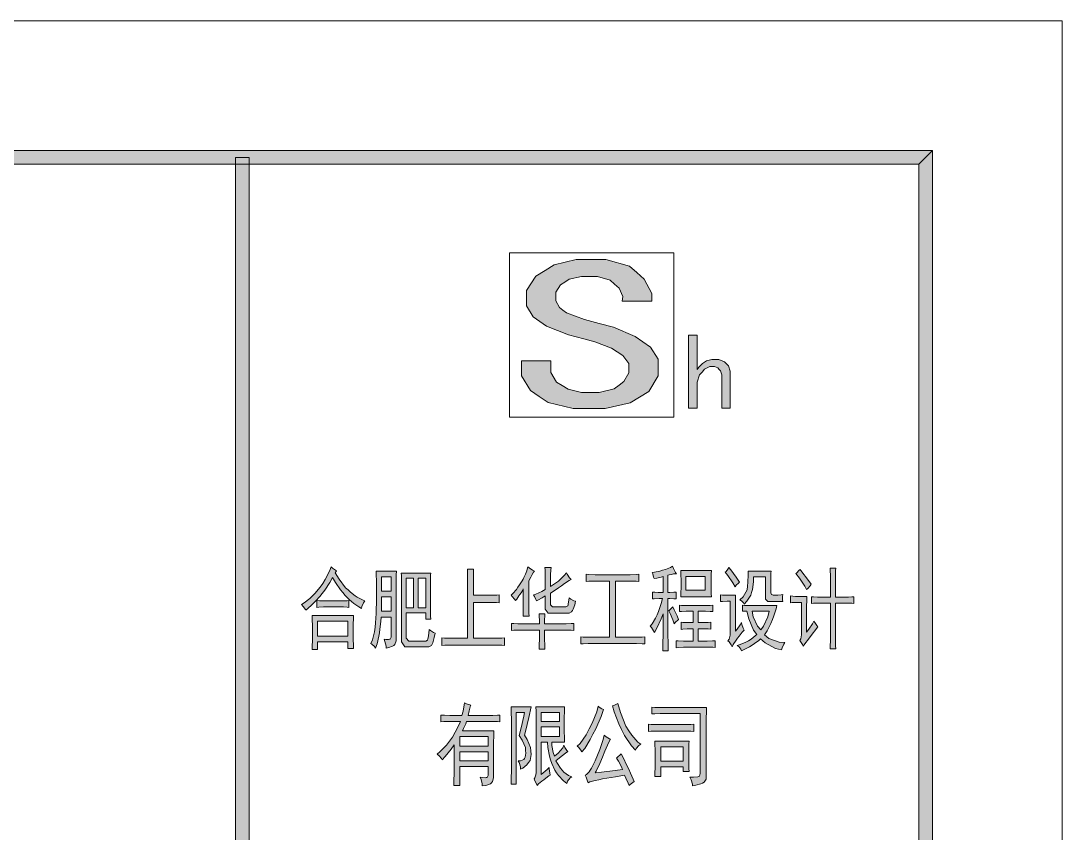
# Model space of a CAD drawing. Header units: millimetres. Extents: x 0 to 829, y 0 to 586.
# Drawn here: x 754 to 829.2, y 527 to 585.6 of the extents above; entities that cross this region are included whole.
import ezdxf

# ---------------------------------------------------------------- set-up
doc = ezdxf.new("R2010")
doc.units = ezdxf.units.MM

msp = doc.modelspace()

# ---------------------------------------------------------------- hatches: boundary and pattern name
h = msp.add_hatch(color=0)
h.dxf.hatch_style = 2
h.paths.add_polyline_path([(819.788528, 576.266028), (818.80075, 575.281778), (25.142472, 575.281778), (24.154694, 576.266028)])
h = msp.add_hatch(color=0)
h.dxf.hatch_style = 2
h.paths.add_polyline_path([(819.788528, 9.36625), (818.80075, 10.3505), (818.80075, 575.281778), (819.788528, 576.266028)])
h = msp.add_hatch(color=0)
h.dxf.hatch_style = 2
h.paths.add_polyline_path([(770.449028, 9.860139), (769.464778, 9.860139), (769.464778, 575.772139), (770.449028, 575.772139)])
h = msp.add_hatch(color=0)
h.dxf.hatch_style = 2
h.paths.add_polyline_path([(799.969472, 560.726167), (799.969472, 560.020611), (799.302722, 558.89525), (798.632444, 558.4825), (797.965694, 558.066222), (796.141833, 557.649944), (794.98825, 557.649944), (793.838194, 557.649944), (792.039028, 558.083861), (791.393444, 558.51425), (790.747861, 558.944639), (790.102278, 560.020611), (790.102278, 560.666194), (790.102278, 561.096583), (792.222472, 561.096583), (792.222472, 560.726167), (792.222472, 560.264028), (792.63875, 559.558472), (793.0515, 559.311528), (793.467778, 559.064583), (794.437917, 558.821167), (794.98825, 558.821167), (795.729083, 558.821167), (796.812111, 559.082222), (797.157833, 559.343278), (797.503556, 559.604333), (797.849278, 560.235806), (797.849278, 560.602694), (797.849278, 560.909611), (797.433, 561.481111), (797.02025, 561.742167), (796.603972, 562.003222), (795.404528, 562.479472), (794.621361, 562.694667), (793.513639, 562.969833), (791.922611, 563.587194), (791.439306, 563.925861), (790.956, 564.261), (790.469167, 565.061806), (790.469167, 565.523944), (790.469167, 566.169528), (791.139444, 567.21375), (791.806194, 567.612389), (792.476472, 568.014556), (794.0675, 568.413194), (794.98825, 568.413194), (796.187694, 568.413194), (797.919833, 567.936944), (798.449, 567.460694), (798.978167, 566.984444), (799.510861, 565.954333), (799.510861, 565.400472), (797.387139, 565.400472), (797.433, 565.739139), (797.157833, 566.352972), (796.833278, 566.631667), (796.51225, 566.906833), (795.587972, 567.182), (794.98825, 567.182), (794.437917, 567.182), (793.5595, 566.984444), (793.238472, 566.783361), (792.913917, 566.582278), (792.592889, 566.046056), (792.592889, 565.707389), (792.592889, 565.432222), (792.846889, 564.955972), (793.097361, 564.754889), (793.351361, 564.553806), (794.667222, 564.077556), (795.729083, 563.802389), (796.741556, 563.523694), (798.311417, 562.864), (798.865278, 562.479472), (799.419139, 562.094944), (799.969472, 561.220056)])
h = msp.add_hatch(color=0)
h.dxf.hatch_style = 2
h.paths.add_polyline_path([(805.187056, 557.685222), (804.573222, 557.685222), (804.573222, 559.900667), (804.573222, 560.084111), (804.4815, 560.376917), (804.389778, 560.48275), (804.294528, 560.592111), (804.051111, 560.697944), (803.895889, 560.697944), (803.698333, 560.697944), (803.320861, 560.489806), (803.144472, 560.285194), (802.964556, 560.077056), (802.788167, 559.562), (802.788167, 559.255083), (802.788167, 557.685222), (802.174333, 557.685222), (802.174333, 562.941611), (802.788167, 562.941611), (802.788167, 560.48275), (802.911639, 560.652083), (803.183278, 560.913139), (803.327917, 561.004861), (803.472556, 561.096583), (803.850028, 561.191833), (804.079333, 561.191833), (804.358028, 561.191833), (804.774306, 561.036611), (804.911889, 560.881389), (805.049472, 560.729694), (805.187056, 560.345167), (805.187056, 560.115861)])
h = msp.add_hatch(color=0)
h.dxf.hatch_style = 2
h.paths.add_polyline_path([(776.657917, 545.793083), (776.943667, 545.345056), (777.405806, 544.727694), (777.582194, 544.561889), (777.762111, 544.396083), (778.086667, 544.138556), (778.234833, 544.050361), (778.383, 543.962167), (778.66875, 543.821056), (778.806333, 543.768139), (778.707556, 543.627028), (778.580556, 543.358917), (778.548806, 543.228389), (778.35125, 543.344806), (777.998472, 543.588222), (777.839722, 543.71875), (777.680972, 543.84575), (777.363472, 544.170306), (777.201194, 544.371389), (777.035389, 544.568944), (776.6685, 545.112222), (776.460361, 545.457944), (776.273389, 545.112222), (775.902972, 544.54425), (775.719528, 544.318472), (775.539611, 544.096222), (775.229167, 543.743444), (775.098639, 543.612917), (774.971639, 543.485917), (774.685889, 543.228389), (774.527139, 543.101389), (774.5095, 543.154306), (774.35075, 543.358917), (774.213167, 543.510611), (774.421306, 543.641139), (774.812889, 543.948056), (775.003389, 544.127972), (775.190361, 544.307889), (775.564306, 544.759444), (775.751278, 545.038139), (775.93825, 545.313306), (776.245167, 545.9095), (776.361583, 546.227), (776.470944, 546.138806), (776.6685, 545.997694), (776.756694, 545.944778)])
h = msp.add_hatch(color=0)
h.dxf.hatch_style = 2
h.paths.add_polyline_path([(786.652111, 546.075306), (786.641528, 545.856583), (786.630944, 545.447361), (786.630944, 545.253333), (786.630944, 544.177361), (787.752778, 544.177361), (787.950333, 544.177361), (788.324278, 544.191472), (788.504194, 544.202056), (788.504194, 543.641139), (788.306639, 543.651722), (787.911528, 543.665833), (787.713972, 543.665833), (786.630944, 543.665833), (786.630944, 541.076444), (788.186694, 541.076444), (788.334861, 541.076444), (788.680583, 541.090556), (788.878139, 541.104667), (788.878139, 540.564917), (788.691167, 540.579028), (788.345444, 540.589611), (788.186694, 540.589611), (785.075194, 540.589611), (784.916444, 540.589611), (784.560139, 540.579028), (784.362583, 540.564917), (784.362583, 541.104667), (784.553083, 541.090556), (784.905861, 541.076444), (785.075194, 541.076444), (786.218194, 541.076444), (786.218194, 545.228639), (786.218194, 545.422667), (786.207611, 545.842472), (786.197028, 546.075306)])
h = msp.add_hatch(color=0)
h.dxf.hatch_style = 2
h.paths.add_polyline_path([(791.047722, 545.920083), (790.977167, 545.842472), (790.867806, 545.676667), (790.829, 545.588472), (790.790194, 545.49675), (790.691417, 545.30625), (790.631444, 545.203944), (790.631444, 543.538833), (790.631444, 543.334222), (790.642028, 542.896778), (790.652611, 542.667472), (790.218694, 542.667472), (790.229278, 542.910889), (790.236333, 543.344806), (790.236333, 543.538833), (790.236333, 544.6395), (790.197528, 544.551306), (790.081111, 544.350222), (789.999972, 544.240861), (789.922361, 544.135028), (789.763611, 543.90925), (789.686, 543.792833), (789.597806, 543.90925), (789.428472, 544.09975), (789.350861, 544.177361), (789.488444, 544.307889), (789.738917, 544.600694), (789.855333, 544.7665), (789.968222, 544.935833), (790.148139, 545.221583), (790.218694, 545.345056), (790.285722, 545.465), (790.402139, 545.708417), (790.444472, 545.831889), (790.490333, 545.951833), (790.553833, 546.152917), (790.571472, 546.227), (790.67025, 546.152917), (790.906611, 545.997694)])
h = msp.add_hatch(color=0)
h.dxf.hatch_style = 2
h.paths.add_polyline_path([(792.247167, 546.177611), (792.229528, 546.022389), (792.208361, 545.651972), (792.208361, 545.43325), (792.208361, 544.819417), (792.356528, 544.907611), (792.63875, 545.101639), (792.769278, 545.203944), (792.903333, 545.30625), (793.196139, 545.599056), (793.351361, 545.793083), (793.411333, 545.690778), (793.577139, 545.447361), (793.6865, 545.30625), (793.5595, 545.24275), (793.213778, 545.024028), (792.998583, 544.868806), (792.779861, 544.717111), (792.38475, 544.449), (792.208361, 544.332583), (792.208361, 543.665833), (792.208361, 543.500028), (792.345944, 543.334222), (792.483528, 543.334222), (793.174972, 543.334222), (793.301972, 543.334222), (793.450139, 543.408306), (793.471306, 543.485917), (793.488944, 543.563528), (793.531278, 543.821056), (793.548917, 543.997444), (793.668861, 543.90925), (793.894639, 543.78225), (794.004, 543.743444), (793.954611, 543.500028), (793.84525, 543.164889), (793.785278, 543.076694), (793.725306, 542.984972), (793.5595, 542.896778), (793.450139, 542.896778), (792.247167, 542.896778), (792.042556, 542.896778), (791.823833, 543.164889), (791.81325, 543.436528), (791.81325, 544.127972), (791.608639, 543.997444), (791.291139, 543.821056), (791.185306, 543.768139), (791.153556, 543.884556), (791.047722, 544.09975), (790.966583, 544.202056), (791.153556, 544.254972), (791.576889, 544.449), (791.81325, 544.586583), (791.81325, 545.383861), (791.81325, 545.627278), (791.806194, 546.022389), (791.795611, 546.177611)])
h = msp.add_hatch(color=0)
h.dxf.hatch_style = 2
h.paths.add_polyline_path([(799.542611, 545.817778), (799.708417, 545.842472), (800.089417, 545.927139), (800.301083, 545.983583), (800.51275, 546.043556), (800.872583, 546.188194), (801.02075, 546.279917), (801.087778, 546.114111), (801.225361, 545.831889), (801.295917, 545.715472), (801.225361, 545.729583), (801.08425, 545.722528), (801.010167, 545.701361), (800.936083, 545.683722), (800.773806, 545.651972), (800.685611, 545.637861), (800.685611, 544.381972), (800.823194, 544.381972), (801.119528, 544.396083), (801.27475, 544.410194), (801.27475, 543.923361), (801.119528, 543.933944), (800.823194, 543.948056), (800.685611, 543.948056), (800.685611, 541.693806), (800.685611, 541.411583), (800.692667, 540.656639), (800.70325, 540.180389), (800.311667, 540.180389), (800.318722, 540.656639), (800.329306, 541.397472), (800.329306, 541.665583), (800.329306, 542.847389), (800.191722, 542.487556), (799.884806, 541.806694), (799.719, 541.489194), (799.648444, 541.616194), (799.493222, 541.8455), (799.405028, 541.947806), (799.542611, 542.127722), (799.786028, 542.536944), (799.895389, 542.769778), (800.00475, 542.999083), (800.202306, 543.588222), (800.2905, 543.948056), (800.043556, 543.948056), (799.680194, 543.933944), (799.56025, 543.923361), (799.56025, 544.410194), (799.729583, 544.396083), (799.976528, 544.381972), (800.054139, 544.381972), (800.329306, 544.381972), (800.329306, 545.535556), (800.202306, 545.49675), (799.87775, 545.422667), (799.680194, 545.383861), (799.648444, 545.49675), (799.581417, 545.715472)])
h = msp.add_hatch(color=0)
h.dxf.hatch_style = 2
h.paths.add_polyline_path([(805.081222, 546.177611), (805.236444, 546.011806), (805.620972, 545.486167), (805.850278, 545.126333), (805.769139, 545.062833), (805.610389, 544.897028), (805.532778, 544.794722), (805.366972, 545.087528), (805.010667, 545.613167), (804.823694, 545.842472), (804.883667, 545.895389), (805.010667, 546.061194)])
h = msp.add_hatch(color=0)
h.dxf.hatch_style = 2
h.paths.add_polyline_path([(810.224722, 546.047083), (810.351722, 545.881278), (810.757417, 545.345056), (811.032583, 544.971111), (810.944389, 544.868806), (810.775056, 544.678306), (810.697444, 544.586583), (810.570444, 544.83), (810.185917, 545.408556), (809.928389, 545.740167), (809.998944, 545.803667), (810.147111, 545.958889)])
h = msp.add_hatch(color=0)
h.dxf.hatch_style = 2
h.paths.add_polyline_path([(812.411944, 544.050361), (812.411944, 545.330944), (812.411944, 545.588472), (812.401361, 545.983583), (812.390778, 546.124694), (812.807056, 546.124694), (812.796472, 545.958889), (812.785889, 545.666083), (812.785889, 545.535556), (812.785889, 544.050361), (813.59375, 544.050361), (813.713694, 544.050361), (813.967694, 544.064472), (814.108806, 544.075056), (814.108806, 543.588222), (813.960639, 543.602333), (813.713694, 543.612917), (813.614917, 543.612917), (812.785889, 543.612917), (812.785889, 541.05175), (812.785889, 540.900056), (812.796472, 540.526111), (812.807056, 540.307389), (812.390778, 540.307389), (812.401361, 540.526111), (812.411944, 540.885944), (812.411944, 541.027056), (812.411944, 543.612917), (811.642889, 543.612917), (811.494722, 543.612917), (811.198389, 543.602333), (811.05375, 543.588222), (811.05375, 544.075056), (811.198389, 544.064472), (811.477083, 544.050361), (811.604083, 544.050361)])
h = msp.add_hatch(color=0)
h.paths.add_polyline_path([(780.185694, 541.002361), (780.312694, 540.98825), (780.506722, 540.98825), (780.570222, 541.002361), (780.633722, 541.012944), (780.697222, 541.168167), (780.697222, 541.309278), (780.697222, 542.589861), (779.9705, 542.589861), (779.949333, 542.282944), (779.889361, 541.725556), (779.850556, 541.475083), (779.81175, 541.224611), (779.674167, 540.667222), (779.575389, 540.360306), (779.487194, 540.487306), (779.307278, 540.656639), (779.219083, 540.691917), (779.339028, 540.963556), (779.49425, 541.552694), (779.536583, 541.873722), (779.575389, 542.191222), (779.617722, 542.872083), (779.624778, 543.228389), (779.628306, 543.588222), (779.635361, 544.343167), (779.635361, 544.741806), (779.635361, 545.140444), (779.624778, 545.729583), (779.614194, 545.920083), (781.071167, 545.920083), (781.064111, 545.666083), (781.053528, 545.165139), (781.053528, 544.921722), (781.053528, 541.129361), (781.053528, 540.900056), (780.965333, 540.617833), (780.877139, 540.564917), (780.785417, 540.515528), (780.520833, 540.413222), (780.344444, 540.360306), (780.323278, 540.515528), (780.245667, 540.833028)])
h.paths.add_polyline_path([(780.697222, 543.023778), (780.697222, 544.075056), (779.988139, 544.075056), (779.988139, 543.023778)])
h.paths.add_polyline_path([(780.697222, 544.484278), (780.697222, 545.510861), (779.988139, 545.510861), (779.988139, 544.484278)])
h = msp.add_hatch(color=0)
h.paths.add_polyline_path([(783.554722, 545.768389), (783.547667, 545.651972), (783.537083, 544.868806), (783.537083, 544.202056), (783.537083, 543.538833), (783.547667, 542.667472), (783.554722, 542.462861), (783.201944, 542.462861), (783.201944, 542.921472), (781.783778, 542.921472), (781.783778, 541.309278), (781.783778, 541.090556), (781.97075, 540.871833), (782.157722, 540.871833), (783.082, 540.871833), (783.191361, 540.871833), (783.325417, 540.949444), (783.350111, 541.027056), (783.374806, 541.104667), (783.417139, 541.450389), (783.438306, 541.7185), (783.537083, 541.640889), (783.752278, 541.499778), (783.872222, 541.436278), (783.801667, 541.143472), (783.695833, 540.751889), (783.6535, 540.656639), (783.614694, 540.557861), (783.406556, 540.462611), (783.24075, 540.462611), (781.900194, 540.462611), (781.674417, 540.462611), (781.448639, 540.808333), (781.448639, 541.154056), (781.448639, 545.024028), (781.448639, 545.24275), (781.438056, 545.613167), (781.427472, 545.768389)])
h.paths.add_polyline_path([(783.201944, 543.281306), (783.201944, 545.408556), (782.648083, 545.408556), (782.648083, 543.281306)])
h.paths.add_polyline_path([(782.312944, 543.281306), (782.312944, 545.408556), (781.783778, 545.408556), (781.783778, 543.281306)])
h = msp.add_hatch(color=0)
h.dxf.hatch_style = 2
h.paths.add_polyline_path([(797.708167, 545.666083), (797.944528, 545.666083), (798.378444, 545.676667), (798.576, 545.690778), (798.576, 545.17925), (798.378444, 545.189833), (797.944528, 545.203944), (797.708167, 545.203944), (796.900306, 545.203944), (796.900306, 541.154056), (798.180889, 541.154056), (798.406667, 541.154056), (798.822944, 541.168167), (799.009917, 541.17875), (799.009917, 540.667222), (798.822944, 540.681333), (798.41725, 540.691917), (798.202056, 540.691917), (795.147, 540.691917), (794.928278, 540.691917), (794.554333, 540.681333), (794.395583, 540.667222), (794.395583, 541.17875), (794.564917, 541.168167), (794.949444, 541.154056), (795.164639, 541.154056), (796.466389, 541.154056), (796.466389, 545.203944), (795.679694, 545.203944), (795.422167, 545.203944), (794.977667, 545.189833), (794.790694, 545.17925), (794.790694, 545.690778), (794.977667, 545.676667), (795.422167, 545.666083), (795.679694, 545.666083)])
h = msp.add_hatch(color=0)
h.paths.add_polyline_path([(803.818278, 545.973), (803.807694, 545.690778), (803.797111, 545.17925), (803.797111, 544.946417), (803.797111, 544.727694), (803.807694, 544.293778), (803.818278, 544.075056), (801.609889, 544.075056), (801.620472, 544.318472), (801.631056, 544.780611), (801.631056, 544.999333), (801.631056, 545.214528), (801.620472, 545.701361), (801.609889, 545.973)])
h.paths.add_polyline_path([(803.384361, 544.537194), (803.384361, 545.535556), (801.983833, 545.535556), (801.983833, 544.537194)])
h = msp.add_hatch(color=0)
h.dxf.hatch_style = 2
h.paths.add_polyline_path([(808.076306, 543.71875), (807.906972, 543.71875), (807.730583, 543.895139), (807.72, 544.075056), (807.72, 545.510861), (806.852167, 545.510861), (806.852167, 545.151028), (806.788667, 544.586583), (806.725167, 544.381972), (806.661667, 544.177361), (806.390028, 543.754028), (806.185417, 543.538833), (806.143083, 543.627028), (805.987861, 543.78225), (805.867917, 543.84575), (806.114861, 544.064472), (806.397083, 544.561889), (806.428833, 544.844111), (806.464111, 545.126333), (806.488806, 545.666083), (806.478222, 545.920083), (808.136278, 545.920083), (808.125694, 545.768389), (808.115111, 545.383861), (808.115111, 545.151028), (808.115111, 544.459583), (808.115111, 544.357278), (808.168028, 544.237333), (808.224472, 544.216167), (808.277389, 544.198528), (808.429083, 544.184417), (808.527861, 544.191472), (808.626639, 544.198528), (808.855944, 544.216167), (808.982944, 544.230278), (808.961778, 544.09975), (808.961778, 543.84575), (808.982944, 543.71875)])
h = msp.add_hatch(color=0)
h.dxf.hatch_style = 2
h.paths.add_polyline_path([(777.091833, 543.768139), (777.250583, 543.768139), (777.52575, 543.78225), (777.642167, 543.792833), (777.642167, 543.306), (777.515167, 543.320111), (777.247056, 543.334222), (777.109472, 543.334222), (776.005278, 543.334222), (775.800667, 543.334222), (775.465528, 543.320111), (775.338528, 543.306), (775.338528, 543.792833), (775.5255, 543.78225), (775.860639, 543.768139), (776.005278, 543.768139)])
h = msp.add_hatch(color=0)
h.dxf.hatch_style = 2
h.paths.add_polyline_path([(805.571583, 544.177361), (805.564528, 543.948056), (805.553944, 543.436528), (805.553944, 543.154306), (805.553944, 541.5915), (805.680944, 541.743194), (805.896139, 542.050111), (805.987861, 542.205333), (806.016083, 542.078333), (806.114861, 541.806694), (806.185417, 541.665583), (806.054889, 541.513889), (805.818528, 541.217556), (805.709167, 541.076444), (805.603333, 540.935333), (805.405778, 540.628417), (805.317583, 540.462611), (805.247028, 540.603722), (805.098861, 540.822444), (805.02125, 540.900056), (805.098861, 541.002361), (805.18, 541.295167), (805.18, 541.489194), (805.18, 543.743444), (804.971861, 543.743444), (804.626139, 543.729333), (804.488556, 543.71875), (804.488556, 544.202056), (804.615556, 544.191472), (804.883667, 544.177361), (805.02125, 544.177361)])
h = msp.add_hatch(color=0)
h.dxf.hatch_style = 2
h.paths.add_polyline_path([(810.718611, 544.09975), (810.708028, 543.856333), (810.697444, 543.344806), (810.697444, 543.076694), (810.697444, 541.513889), (810.86325, 541.732611), (811.131361, 542.127722), (811.230139, 542.307639), (811.290111, 542.205333), (811.427694, 542.000722), (811.505306, 541.898417), (810.954972, 541.17875), (810.824444, 541.012944), (810.5775, 540.681333), (810.461083, 540.515528), (810.390528, 540.628417), (810.263528, 540.833028), (810.203556, 540.92475), (810.274111, 541.027056), (810.334083, 541.333972), (810.3235, 541.538583), (810.3235, 543.665833), (810.055389, 543.665833), (809.663806, 543.651722), (809.533278, 543.641139), (809.533278, 544.127972), (809.692028, 544.113861), (809.907222, 544.09975), (809.967194, 544.09975)])
h = msp.add_hatch(color=0)
h.dxf.hatch_style = 2
h.paths.add_polyline_path([(801.038389, 543.334222), (801.137167, 543.140194), (801.345306, 542.692167), (801.454667, 542.434639), (801.394694, 542.38525), (801.235944, 542.230028), (801.137167, 542.127722), (801.038389, 542.409944), (800.840833, 542.872083), (800.742056, 543.052), (800.802028, 543.1155), (800.950194, 543.256611)])
h = msp.add_hatch(color=0)
h.dxf.hatch_style = 2
h.paths.add_polyline_path([(803.246778, 543.436528), (803.405528, 543.436528), (803.740667, 543.447111), (803.917056, 543.461222), (803.917056, 542.999083), (803.740667, 543.013194), (803.405528, 543.023778), (803.246778, 543.023778), (802.872833, 543.023778), (802.872833, 542.205333), (803.088028, 542.205333), (803.236194, 542.205333), (803.581917, 542.219444), (803.779472, 542.230028), (803.779472, 541.743194), (803.581917, 541.757306), (803.267944, 541.767889), (803.148, 541.767889), (802.872833, 541.767889), (802.872833, 540.871833), (803.345556, 540.871833), (803.521944, 540.871833), (803.895889, 540.885944), (804.093444, 540.900056), (804.093444, 540.413222), (803.938222, 540.423806), (803.56075, 540.437917), (803.345556, 540.437917), (802.026167, 540.437917), (801.807444, 540.437917), (801.4335, 540.413222), (801.27475, 540.385), (801.27475, 540.900056), (801.4335, 540.885944), (801.807444, 540.871833), (802.026167, 540.871833), (802.498889, 540.871833), (802.498889, 541.767889), (802.220194, 541.767889), (802.064972, 541.767889), (801.768639, 541.743194), (801.631056, 541.7185), (801.631056, 542.230028), (801.768639, 542.219444), (802.064972, 542.205333), (802.220194, 542.205333), (802.498889, 542.205333), (802.498889, 543.023778), (802.181389, 543.023778), (802.005, 543.023778), (801.669861, 543.013194), (801.511111, 542.999083), (801.511111, 543.461222), (801.669861, 543.447111), (802.005, 543.436528), (802.181389, 543.436528)])
h = msp.add_hatch(color=0)
h.paths.add_polyline_path([(806.065472, 543.461222), (806.224222, 543.447111), (806.577, 543.436528), (806.774556, 543.436528), (808.549028, 543.436528), (808.489056, 543.203694), (808.326778, 542.699222), (808.224472, 542.424056), (808.118639, 542.148889), (807.839944, 541.602083), (807.663556, 541.333972), (807.977528, 541.065861), (808.707778, 540.783639), (809.120528, 540.769528), (809.042917, 540.656639), (808.922972, 540.385), (808.884167, 540.233306), (808.460833, 540.346194), (807.702361, 540.744833), (807.367222, 541.027056), (807.236694, 540.92475), (806.933306, 540.698972), (806.756917, 540.579028), (806.577, 540.455556), (806.192472, 540.258), (805.987861, 540.180389), (805.945528, 540.282694), (805.800889, 540.476722), (805.691528, 540.564917), (805.906722, 540.617833), (806.315944, 540.783639), (806.509972, 540.900056), (806.700472, 541.012944), (806.993278, 541.245778), (807.092056, 541.358667), (806.873333, 541.655), (806.517028, 542.487556), (806.379444, 543.023778), (806.065472, 543.023778)])
h.paths.add_polyline_path([(807.384861, 541.693806), (807.582417, 541.947806), (807.889333, 542.614556), (807.998694, 543.023778), (806.774556, 543.023778), (806.845111, 542.628667), (807.1485, 541.961917)])
h = msp.add_hatch(color=0)
h.paths.add_polyline_path([(777.977306, 542.716861), (777.966722, 542.589861), (777.959667, 542.000722), (777.959667, 541.538583), (777.959667, 541.076444), (777.966722, 540.476722), (777.977306, 540.335611), (777.564556, 540.335611), (777.564556, 540.822444), (775.377333, 540.822444), (775.377333, 540.258), (774.982222, 540.258), (774.992806, 540.413222), (775.003389, 541.002361), (775.003389, 541.436278), (775.003389, 541.884306), (774.992806, 542.526361), (774.982222, 542.716861)])
h.paths.add_polyline_path([(777.564556, 541.231667), (777.564556, 542.307639), (775.377333, 542.307639), (775.377333, 541.231667)])
h = msp.add_hatch(color=0)
h.dxf.hatch_style = 2
h.paths.add_polyline_path([(791.4005, 542.127722), (791.4005, 542.346444), (791.389917, 542.706278), (791.382861, 542.847389), (791.795611, 542.847389), (791.785028, 542.730972), (791.774444, 542.371139), (791.774444, 542.127722), (793.196139, 542.127722), (793.340778, 542.127722), (793.6865, 542.141833), (793.884056, 542.152417), (793.884056, 541.640889), (793.697083, 541.655), (793.361944, 541.665583), (793.213778, 541.665583), (791.774444, 541.665583), (791.774444, 541.143472), (791.785028, 540.4485), (791.795611, 540.282694), (791.382861, 540.282694), (791.389917, 540.462611), (791.4005, 541.154056), (791.4005, 541.665583), (789.961167, 541.665583), (789.834167, 541.665583), (789.548417, 541.655), (789.389667, 541.640889), (789.389667, 542.152417), (789.548417, 542.141833), (789.84475, 542.127722), (789.982333, 542.127722)])
h = msp.add_hatch(color=0)
h.paths.add_polyline_path([(784.016861, 532.715611), (784.242639, 532.895528), (784.687139, 533.364722), (784.902333, 533.650472), (785.121056, 533.93975), (785.512639, 534.652361), (785.692556, 535.075694), (784.983472, 535.075694), (784.842361, 535.075694), (784.500167, 535.061583), (784.292028, 535.047472), (784.292028, 535.534306), (784.549556, 535.523722), (784.934083, 535.509611), (785.061083, 535.509611), (785.808972, 535.509611), (785.890111, 535.816528), (785.978306, 536.264556), (785.985361, 536.405667), (786.133528, 536.356278), (786.369889, 536.278667), (786.461611, 536.253972), (786.429861, 536.215167), (786.331083, 535.841222), (786.264056, 535.509611), (787.858611, 535.509611), (788.027944, 535.509611), (788.373667, 535.523722), (788.550056, 535.534306), (788.550056, 535.047472), (788.373667, 535.061583), (788.056167, 535.075694), (787.918583, 535.075694), (786.144111, 535.075694), (786.077083, 534.906361), (785.928917, 534.57475), (785.847778, 534.408944), (788.116139, 534.408944), (788.105556, 534.087917), (788.094972, 533.509361), (788.094972, 533.255361), (788.094972, 531.1775), (788.094972, 531.001111), (788.017361, 530.736528), (787.93975, 530.655389), (787.858611, 530.570722), (787.523472, 530.461361), (787.269472, 530.436667), (787.258889, 530.577778), (787.188333, 530.884694), (787.131889, 531.0505), (787.276528, 531.025806), (787.49525, 531.011694), (787.562278, 531.025806), (787.632833, 531.039917), (787.703389, 531.1775), (787.703389, 531.308028), (787.703389, 531.819556), (785.650222, 531.819556), (785.650222, 530.461361), (785.219833, 530.461361), (785.226889, 530.782389), (785.237472, 531.332722), (785.237472, 531.562028), (785.237472, 533.382361), (785.032861, 533.075444), (784.598944, 532.535694), (784.369639, 532.306389), (784.330833, 532.394583), (784.154444, 532.602722)])
h.paths.add_polyline_path([(787.703389, 533.280056), (787.703389, 533.996194), (785.650222, 533.996194), (785.650222, 533.280056)])
h.paths.add_polyline_path([(787.703389, 532.228778), (787.703389, 532.870833), (785.650222, 532.870833), (785.650222, 532.228778)])
h = msp.add_hatch(color=0)
h.dxf.hatch_style = 2
h.paths.add_polyline_path([(797.062583, 536.380972), (797.253083, 535.728333), (797.651722, 534.740556), (797.863389, 534.408944), (798.075056, 534.073806), (798.501917, 533.586972), (798.720639, 533.435278), (798.583056, 533.343556), (798.396083, 533.124833), (798.346694, 532.997833), (798.050361, 533.318861), (797.545889, 534.063222), (797.341278, 534.483028), (797.133139, 534.906361), (796.798, 535.767139), (796.671, 536.201056), (796.776833, 536.22575), (796.974389, 536.317472)])
h = msp.add_hatch(color=0)
h.dxf.hatch_style = 2
h.paths.add_polyline_path([(790.814889, 536.123444), (790.6385, 535.3685), (790.391556, 534.341917), (790.324528, 534.073806), (790.522083, 533.766889), (790.747861, 533.202444), (790.776083, 532.948444), (790.807833, 532.690917), (790.723167, 532.267583), (790.610278, 532.101778), (790.497389, 531.935972), (790.215167, 531.703139), (790.045833, 531.639639), (790.038778, 531.805444), (789.950583, 532.101778), (789.869444, 532.228778), (790.045833, 532.228778), (790.275139, 532.3205), (790.324528, 532.408694), (790.373917, 532.500417), (790.412722, 532.786167), (790.402139, 532.98725), (790.391556, 533.184806), (790.155194, 533.7175), (789.929417, 534.049111), (790.088167, 534.624139), (790.282194, 535.456694), (790.324528, 535.714222), (789.731861, 535.714222), (789.731861, 530.538972), (789.357917, 530.538972), (789.3685, 530.898806), (789.375556, 531.600833), (789.375556, 531.946556), (789.375556, 534.945167), (789.375556, 535.178), (789.3685, 535.767139), (789.357917, 536.123444)])
h = msp.add_hatch(color=0)
h.paths.add_polyline_path([(793.220833, 536.123444), (793.21025, 535.894139), (793.199667, 535.252083), (793.199667, 534.842861), (793.199667, 534.44775), (793.21025, 533.819806), (793.220833, 533.586972), (792.293028, 533.586972), (792.293028, 533.343556), (792.391806, 532.832028), (792.490583, 532.563917), (792.748111, 532.779111), (793.08325, 533.17775), (793.160861, 533.357667), (793.242, 533.202444), (793.386639, 532.973139), (793.457194, 532.895528), (793.280806, 532.779111), (792.846889, 532.4475), (792.589361, 532.228778), (792.698722, 532.038278), (792.9245, 531.703139), (793.044444, 531.562028), (793.160861, 531.420917), (793.506583, 531.1775), (793.732361, 531.075194), (793.615944, 531.001111), (793.436028, 530.757694), (793.379583, 530.588361), (793.143222, 530.782389), (792.772806, 531.173972), (792.63875, 531.371528), (792.504694, 531.569083), (792.2895, 532.031222), (792.204833, 532.292278), (792.120167, 532.556861), (792.007278, 533.202444), (791.979056, 533.586972), (791.523972, 533.586972), (791.523972, 531.255111), (791.682722, 531.357417), (791.968472, 531.600833), (792.099, 531.741944), (792.106056, 531.629056), (792.144861, 531.357417), (792.176611, 531.205722), (792.088417, 531.142222), (791.855583, 530.972889), (791.714472, 530.870583), (791.569833, 530.768278), (791.329944, 530.563667), (791.231167, 530.461361), (791.192361, 530.563667), (791.083, 530.7965), (791.012444, 530.9235), (791.072417, 531.001111), (791.150028, 531.230417), (791.171194, 531.385639), (791.171194, 534.998083), (791.171194, 535.252083), (791.160611, 535.816528), (791.150028, 536.123444)])
h.paths.add_polyline_path([(792.846889, 533.996194), (792.846889, 534.691167), (791.523972, 534.691167), (791.523972, 533.996194)])
h.paths.add_polyline_path([(792.846889, 535.075694), (792.846889, 535.714222), (791.523972, 535.714222), (791.523972, 535.075694)])
h = msp.add_hatch(color=0)
h.dxf.hatch_style = 2
h.paths.add_polyline_path([(796.039528, 535.943528), (795.852556, 535.432), (795.468028, 534.535944), (795.270472, 534.151417), (795.072917, 533.766889), (794.67075, 533.124833), (794.462611, 532.870833), (794.385, 533.011944), (794.215667, 533.216556), (794.127472, 533.280056), (794.335611, 533.484667), (794.769528, 534.112611), (794.995306, 534.535944), (795.221083, 534.959278), (795.545639, 535.777722), (795.644417, 536.176361), (795.714972, 536.112861), (795.912528, 535.996444)])
h = msp.add_hatch(color=0)
h.dxf.hatch_style = 2
h.paths.add_polyline_path([(803.469028, 536.074056), (803.461972, 535.791833), (803.451389, 535.290889), (803.451389, 535.075694), (803.451389, 531.075194), (803.440806, 530.909389), (803.30675, 530.687139), (803.183278, 530.627167), (803.059806, 530.570722), (802.699972, 530.475472), (802.463611, 530.436667), (802.463611, 530.553083), (802.364833, 530.86), (802.269583, 531.0505), (802.523583, 531.0505), (802.841083, 531.075194), (802.897528, 531.103417), (802.9575, 531.128111), (803.017472, 531.318611), (803.017472, 531.487944), (803.017472, 535.636611), (800.297556, 535.636611), (800.121167, 535.636611), (799.736639, 535.626028), (799.5285, 535.611917), (799.5285, 536.09875), (799.736639, 536.084639), (800.110583, 536.074056), (800.276389, 536.074056)])
h = msp.add_hatch(color=0)
h.dxf.hatch_style = 2
h.paths.add_polyline_path([(801.853306, 534.842861), (801.980306, 534.842861), (802.326028, 534.856972), (802.54475, 534.867556), (802.54475, 534.356028), (802.336611, 534.370139), (802.001472, 534.380722), (801.874472, 534.380722), (800.040028, 534.380722), (799.853056, 534.380722), (799.468528, 534.370139), (799.270972, 534.356028), (799.270972, 534.867556), (799.468528, 534.856972), (799.853056, 534.842861), (800.040028, 534.842861)])
h = msp.add_hatch(color=0)
h.dxf.hatch_style = 2
h.paths.add_polyline_path([(797.397722, 531.614944), (797.320111, 531.794861), (797.104917, 532.204083), (796.967333, 532.433389), (797.062583, 532.511), (797.231917, 532.666222), (797.302472, 532.743833), (797.447111, 532.461611), (797.725806, 531.904222), (797.852806, 531.629056), (797.979806, 531.350361), (798.177361, 530.909389), (798.247917, 530.743583), (798.138556, 530.665972), (797.951583, 530.524861), (797.873972, 530.461361), (797.814, 530.616583), (797.65525, 530.987), (797.556472, 531.205722), (796.896778, 531.089306), (795.965444, 530.9235), (795.693806, 530.870583), (795.422167, 530.821194), (795.034111, 530.704778), (794.914167, 530.641278), (794.885944, 530.768278), (794.776583, 531.0505), (794.698972, 531.205722), (794.79775, 531.255111), (794.984722, 531.435028), (795.072917, 531.562028), (795.161111, 531.692556), (795.422167, 532.228778), (795.595028, 532.638), (795.767889, 533.05075), (796.011306, 533.766889), (796.078333, 534.073806), (796.2265, 533.960917), (796.452278, 533.819806), (796.533417, 533.791583), (796.424056, 533.576389), (796.13125, 532.920222), (795.951333, 532.486306), (795.767889, 532.048861), (795.506833, 531.487944), (795.429222, 531.357417), (795.880778, 531.410333), (796.868556, 531.537333)])
h = msp.add_hatch(color=0)
h.paths.add_polyline_path([(802.209611, 533.639889), (802.199028, 533.459972), (802.188444, 533.075444), (802.188444, 532.870833), (802.188444, 532.306389), (802.188444, 532.101778), (802.199028, 531.678444), (802.209611, 531.459722), (801.775694, 531.459722), (801.775694, 531.794861), (800.159972, 531.794861), (800.159972, 531.103417), (799.726056, 531.103417), (799.743694, 531.332722), (799.764861, 531.741944), (799.764861, 531.921861), (799.764861, 532.870833), (799.764861, 533.036639), (799.743694, 533.421167), (799.726056, 533.639889)])
h.paths.add_polyline_path([(801.775694, 532.204083), (801.775694, 533.230667), (800.159972, 533.230667), (800.159972, 532.204083)])

# ---------------------------------------------------------------- linework, layer by layer
at = {"color": 0, "lineweight": 0}
for points in [[(0, 0), (0, 585.632278), (829.154778, 585.632278), (829.154778, 0)], [(819.788528, 576.266028), (818.80075, 575.281778), (25.142472, 575.281778), (24.154694, 576.266028)], [(819.788528, 9.36625), (818.80075, 10.3505), (818.80075, 575.281778), (819.788528, 576.266028)], [(770.449028, 9.860139), (769.464778, 9.860139), (769.464778, 575.772139), (770.449028, 575.772139)], [(789.2415, 568.882389), (801.098361, 568.882389), (801.098361, 557.022), (789.2415, 557.022)], [(799.969472, 560.726167), (799.969472, 560.020611), (799.302722, 558.89525), (798.632444, 558.4825), (797.965694, 558.066222), (796.141833, 557.649944), (794.98825, 557.649944), (793.838194, 557.649944), (792.039028, 558.083861), (791.393444, 558.51425), (790.747861, 558.944639), (790.102278, 560.020611), (790.102278, 560.666194), (790.102278, 561.096583), (792.222472, 561.096583), (792.222472, 560.726167), (792.222472, 560.264028), (792.63875, 559.558472), (793.0515, 559.311528), (793.467778, 559.064583), (794.437917, 558.821167), (794.98825, 558.821167), (795.729083, 558.821167), (796.812111, 559.082222), (797.157833, 559.343278), (797.503556, 559.604333), (797.849278, 560.235806), (797.849278, 560.602694), (797.849278, 560.909611), (797.433, 561.481111), (797.02025, 561.742167), (796.603972, 562.003222), (795.404528, 562.479472), (794.621361, 562.694667), (793.513639, 562.969833), (791.922611, 563.587194), (791.439306, 563.925861), (790.956, 564.261), (790.469167, 565.061806), (790.469167, 565.523944), (790.469167, 566.169528), (791.139444, 567.21375), (791.806194, 567.612389), (792.476472, 568.014556), (794.0675, 568.413194), (794.98825, 568.413194), (796.187694, 568.413194), (797.919833, 567.936944), (798.449, 567.460694), (798.978167, 566.984444), (799.510861, 565.954333), (799.510861, 565.400472), (797.387139, 565.400472), (797.433, 565.739139), (797.157833, 566.352972), (796.833278, 566.631667), (796.51225, 566.906833), (795.587972, 567.182), (794.98825, 567.182), (794.437917, 567.182), (793.5595, 566.984444), (793.238472, 566.783361), (792.913917, 566.582278), (792.592889, 566.046056), (792.592889, 565.707389), (792.592889, 565.432222), (792.846889, 564.955972), (793.097361, 564.754889), (793.351361, 564.553806), (794.667222, 564.077556), (795.729083, 563.802389), (796.741556, 563.523694), (798.311417, 562.864), (798.865278, 562.479472), (799.419139, 562.094944), (799.969472, 561.220056)], [(805.187056, 557.685222), (804.573222, 557.685222), (804.573222, 559.900667), (804.573222, 560.084111), (804.4815, 560.376917), (804.389778, 560.48275), (804.294528, 560.592111), (804.051111, 560.697944), (803.895889, 560.697944), (803.698333, 560.697944), (803.320861, 560.489806), (803.144472, 560.285194), (802.964556, 560.077056), (802.788167, 559.562), (802.788167, 559.255083), (802.788167, 557.685222), (802.174333, 557.685222), (802.174333, 562.941611), (802.788167, 562.941611), (802.788167, 560.48275), (802.911639, 560.652083), (803.183278, 560.913139), (803.327917, 561.004861), (803.472556, 561.096583), (803.850028, 561.191833), (804.079333, 561.191833), (804.358028, 561.191833), (804.774306, 561.036611), (804.911889, 560.881389), (805.049472, 560.729694), (805.187056, 560.345167), (805.187056, 560.115861)], [(776.657917, 545.793083), (776.943667, 545.345056), (777.405806, 544.727694), (777.582194, 544.561889), (777.762111, 544.396083), (778.086667, 544.138556), (778.234833, 544.050361), (778.383, 543.962167), (778.66875, 543.821056), (778.806333, 543.768139), (778.707556, 543.627028), (778.580556, 543.358917), (778.548806, 543.228389), (778.35125, 543.344806), (777.998472, 543.588222), (777.839722, 543.71875), (777.680972, 543.84575), (777.363472, 544.170306), (777.201194, 544.371389), (777.035389, 544.568944), (776.6685, 545.112222), (776.460361, 545.457944), (776.273389, 545.112222), (775.902972, 544.54425), (775.719528, 544.318472), (775.539611, 544.096222), (775.229167, 543.743444), (775.098639, 543.612917), (774.971639, 543.485917), (774.685889, 543.228389), (774.527139, 543.101389), (774.5095, 543.154306), (774.35075, 543.358917), (774.213167, 543.510611), (774.421306, 543.641139), (774.812889, 543.948056), (775.003389, 544.127972), (775.190361, 544.307889), (775.564306, 544.759444), (775.751278, 545.038139), (775.93825, 545.313306), (776.245167, 545.9095), (776.361583, 546.227), (776.470944, 546.138806), (776.6685, 545.997694), (776.756694, 545.944778)], [(786.652111, 546.075306), (786.641528, 545.856583), (786.630944, 545.447361), (786.630944, 545.253333), (786.630944, 544.177361), (787.752778, 544.177361), (787.950333, 544.177361), (788.324278, 544.191472), (788.504194, 544.202056), (788.504194, 543.641139), (788.306639, 543.651722), (787.911528, 543.665833), (787.713972, 543.665833), (786.630944, 543.665833), (786.630944, 541.076444), (788.186694, 541.076444), (788.334861, 541.076444), (788.680583, 541.090556), (788.878139, 541.104667), (788.878139, 540.564917), (788.691167, 540.579028), (788.345444, 540.589611), (788.186694, 540.589611), (785.075194, 540.589611), (784.916444, 540.589611), (784.560139, 540.579028), (784.362583, 540.564917), (784.362583, 541.104667), (784.553083, 541.090556), (784.905861, 541.076444), (785.075194, 541.076444), (786.218194, 541.076444), (786.218194, 545.228639), (786.218194, 545.422667), (786.207611, 545.842472), (786.197028, 546.075306)], [(791.047722, 545.920083), (790.977167, 545.842472), (790.867806, 545.676667), (790.829, 545.588472), (790.790194, 545.49675), (790.691417, 545.30625), (790.631444, 545.203944), (790.631444, 543.538833), (790.631444, 543.334222), (790.642028, 542.896778), (790.652611, 542.667472), (790.218694, 542.667472), (790.229278, 542.910889), (790.236333, 543.344806), (790.236333, 543.538833), (790.236333, 544.6395), (790.197528, 544.551306), (790.081111, 544.350222), (789.999972, 544.240861), (789.922361, 544.135028), (789.763611, 543.90925), (789.686, 543.792833), (789.597806, 543.90925), (789.428472, 544.09975), (789.350861, 544.177361), (789.488444, 544.307889), (789.738917, 544.600694), (789.855333, 544.7665), (789.968222, 544.935833), (790.148139, 545.221583), (790.218694, 545.345056), (790.285722, 545.465), (790.402139, 545.708417), (790.444472, 545.831889), (790.490333, 545.951833), (790.553833, 546.152917), (790.571472, 546.227), (790.67025, 546.152917), (790.906611, 545.997694)], [(792.247167, 546.177611), (792.229528, 546.022389), (792.208361, 545.651972), (792.208361, 545.43325), (792.208361, 544.819417), (792.356528, 544.907611), (792.63875, 545.101639), (792.769278, 545.203944), (792.903333, 545.30625), (793.196139, 545.599056), (793.351361, 545.793083), (793.411333, 545.690778), (793.577139, 545.447361), (793.6865, 545.30625), (793.5595, 545.24275), (793.213778, 545.024028), (792.998583, 544.868806), (792.779861, 544.717111), (792.38475, 544.449), (792.208361, 544.332583), (792.208361, 543.665833), (792.208361, 543.500028), (792.345944, 543.334222), (792.483528, 543.334222), (793.174972, 543.334222), (793.301972, 543.334222), (793.450139, 543.408306), (793.471306, 543.485917), (793.488944, 543.563528), (793.531278, 543.821056), (793.548917, 543.997444), (793.668861, 543.90925), (793.894639, 543.78225), (794.004, 543.743444), (793.954611, 543.500028), (793.84525, 543.164889), (793.785278, 543.076694), (793.725306, 542.984972), (793.5595, 542.896778), (793.450139, 542.896778), (792.247167, 542.896778), (792.042556, 542.896778), (791.823833, 543.164889), (791.81325, 543.436528), (791.81325, 544.127972), (791.608639, 543.997444), (791.291139, 543.821056), (791.185306, 543.768139), (791.153556, 543.884556), (791.047722, 544.09975), (790.966583, 544.202056), (791.153556, 544.254972), (791.576889, 544.449), (791.81325, 544.586583), (791.81325, 545.383861), (791.81325, 545.627278), (791.806194, 546.022389), (791.795611, 546.177611)], [(799.542611, 545.817778), (799.708417, 545.842472), (800.089417, 545.927139), (800.301083, 545.983583), (800.51275, 546.043556), (800.872583, 546.188194), (801.02075, 546.279917), (801.087778, 546.114111), (801.225361, 545.831889), (801.295917, 545.715472), (801.225361, 545.729583), (801.08425, 545.722528), (801.010167, 545.701361), (800.936083, 545.683722), (800.773806, 545.651972), (800.685611, 545.637861), (800.685611, 544.381972), (800.823194, 544.381972), (801.119528, 544.396083), (801.27475, 544.410194), (801.27475, 543.923361), (801.119528, 543.933944), (800.823194, 543.948056), (800.685611, 543.948056), (800.685611, 541.693806), (800.685611, 541.411583), (800.692667, 540.656639), (800.70325, 540.180389), (800.311667, 540.180389), (800.318722, 540.656639), (800.329306, 541.397472), (800.329306, 541.665583), (800.329306, 542.847389), (800.191722, 542.487556), (799.884806, 541.806694), (799.719, 541.489194), (799.648444, 541.616194), (799.493222, 541.8455), (799.405028, 541.947806), (799.542611, 542.127722), (799.786028, 542.536944), (799.895389, 542.769778), (800.00475, 542.999083), (800.202306, 543.588222), (800.2905, 543.948056), (800.043556, 543.948056), (799.680194, 543.933944), (799.56025, 543.923361), (799.56025, 544.410194), (799.729583, 544.396083), (799.976528, 544.381972), (800.054139, 544.381972), (800.329306, 544.381972), (800.329306, 545.535556), (800.202306, 545.49675), (799.87775, 545.422667), (799.680194, 545.383861), (799.648444, 545.49675), (799.581417, 545.715472)], [(805.081222, 546.177611), (805.236444, 546.011806), (805.620972, 545.486167), (805.850278, 545.126333), (805.769139, 545.062833), (805.610389, 544.897028), (805.532778, 544.794722), (805.366972, 545.087528), (805.010667, 545.613167), (804.823694, 545.842472), (804.883667, 545.895389), (805.010667, 546.061194)], [(810.224722, 546.047083), (810.351722, 545.881278), (810.757417, 545.345056), (811.032583, 544.971111), (810.944389, 544.868806), (810.775056, 544.678306), (810.697444, 544.586583), (810.570444, 544.83), (810.185917, 545.408556), (809.928389, 545.740167), (809.998944, 545.803667), (810.147111, 545.958889)], [(812.411944, 544.050361), (812.411944, 545.330944), (812.411944, 545.588472), (812.401361, 545.983583), (812.390778, 546.124694), (812.807056, 546.124694), (812.796472, 545.958889), (812.785889, 545.666083), (812.785889, 545.535556), (812.785889, 544.050361), (813.59375, 544.050361), (813.713694, 544.050361), (813.967694, 544.064472), (814.108806, 544.075056), (814.108806, 543.588222), (813.960639, 543.602333), (813.713694, 543.612917), (813.614917, 543.612917), (812.785889, 543.612917), (812.785889, 541.05175), (812.785889, 540.900056), (812.796472, 540.526111), (812.807056, 540.307389), (812.390778, 540.307389), (812.401361, 540.526111), (812.411944, 540.885944), (812.411944, 541.027056), (812.411944, 543.612917), (811.642889, 543.612917), (811.494722, 543.612917), (811.198389, 543.602333), (811.05375, 543.588222), (811.05375, 544.075056), (811.198389, 544.064472), (811.477083, 544.050361), (811.604083, 544.050361)], [(780.185694, 541.002361), (780.312694, 540.98825), (780.506722, 540.98825), (780.570222, 541.002361), (780.633722, 541.012944), (780.697222, 541.168167), (780.697222, 541.309278), (780.697222, 542.589861), (779.9705, 542.589861), (779.949333, 542.282944), (779.889361, 541.725556), (779.850556, 541.475083), (779.81175, 541.224611), (779.674167, 540.667222), (779.575389, 540.360306), (779.487194, 540.487306), (779.307278, 540.656639), (779.219083, 540.691917), (779.339028, 540.963556), (779.49425, 541.552694), (779.536583, 541.873722), (779.575389, 542.191222), (779.617722, 542.872083), (779.624778, 543.228389), (779.628306, 543.588222), (779.635361, 544.343167), (779.635361, 544.741806), (779.635361, 545.140444), (779.624778, 545.729583), (779.614194, 545.920083), (781.071167, 545.920083), (781.064111, 545.666083), (781.053528, 545.165139), (781.053528, 544.921722), (781.053528, 541.129361), (781.053528, 540.900056), (780.965333, 540.617833), (780.877139, 540.564917), (780.785417, 540.515528), (780.520833, 540.413222), (780.344444, 540.360306), (780.323278, 540.515528), (780.245667, 540.833028)], [(780.697222, 544.484278), (780.697222, 545.510861), (779.988139, 545.510861), (779.988139, 544.484278)], [(783.554722, 545.768389), (783.547667, 545.651972), (783.537083, 544.868806), (783.537083, 544.202056), (783.537083, 543.538833), (783.547667, 542.667472), (783.554722, 542.462861), (783.201944, 542.462861), (783.201944, 542.921472), (781.783778, 542.921472), (781.783778, 541.309278), (781.783778, 541.090556), (781.97075, 540.871833), (782.157722, 540.871833), (783.082, 540.871833), (783.191361, 540.871833), (783.325417, 540.949444), (783.350111, 541.027056), (783.374806, 541.104667), (783.417139, 541.450389), (783.438306, 541.7185), (783.537083, 541.640889), (783.752278, 541.499778), (783.872222, 541.436278), (783.801667, 541.143472), (783.695833, 540.751889), (783.6535, 540.656639), (783.614694, 540.557861), (783.406556, 540.462611), (783.24075, 540.462611), (781.900194, 540.462611), (781.674417, 540.462611), (781.448639, 540.808333), (781.448639, 541.154056), (781.448639, 545.024028), (781.448639, 545.24275), (781.438056, 545.613167), (781.427472, 545.768389)], [(782.312944, 543.281306), (782.312944, 545.408556), (781.783778, 545.408556), (781.783778, 543.281306)], [(783.201944, 543.281306), (783.201944, 545.408556), (782.648083, 545.408556), (782.648083, 543.281306)], [(797.708167, 545.666083), (797.944528, 545.666083), (798.378444, 545.676667), (798.576, 545.690778), (798.576, 545.17925), (798.378444, 545.189833), (797.944528, 545.203944), (797.708167, 545.203944), (796.900306, 545.203944), (796.900306, 541.154056), (798.180889, 541.154056), (798.406667, 541.154056), (798.822944, 541.168167), (799.009917, 541.17875), (799.009917, 540.667222), (798.822944, 540.681333), (798.41725, 540.691917), (798.202056, 540.691917), (795.147, 540.691917), (794.928278, 540.691917), (794.554333, 540.681333), (794.395583, 540.667222), (794.395583, 541.17875), (794.564917, 541.168167), (794.949444, 541.154056), (795.164639, 541.154056), (796.466389, 541.154056), (796.466389, 545.203944), (795.679694, 545.203944), (795.422167, 545.203944), (794.977667, 545.189833), (794.790694, 545.17925), (794.790694, 545.690778), (794.977667, 545.676667), (795.422167, 545.666083), (795.679694, 545.666083)], [(803.818278, 545.973), (803.807694, 545.690778), (803.797111, 545.17925), (803.797111, 544.946417), (803.797111, 544.727694), (803.807694, 544.293778), (803.818278, 544.075056), (801.609889, 544.075056), (801.620472, 544.318472), (801.631056, 544.780611), (801.631056, 544.999333), (801.631056, 545.214528), (801.620472, 545.701361), (801.609889, 545.973)], [(803.384361, 544.537194), (803.384361, 545.535556), (801.983833, 545.535556), (801.983833, 544.537194)], [(808.076306, 543.71875), (807.906972, 543.71875), (807.730583, 543.895139), (807.72, 544.075056), (807.72, 545.510861), (806.852167, 545.510861), (806.852167, 545.151028), (806.788667, 544.586583), (806.725167, 544.381972), (806.661667, 544.177361), (806.390028, 543.754028), (806.185417, 543.538833), (806.143083, 543.627028), (805.987861, 543.78225), (805.867917, 543.84575), (806.114861, 544.064472), (806.397083, 544.561889), (806.428833, 544.844111), (806.464111, 545.126333), (806.488806, 545.666083), (806.478222, 545.920083), (808.136278, 545.920083), (808.125694, 545.768389), (808.115111, 545.383861), (808.115111, 545.151028), (808.115111, 544.459583), (808.115111, 544.357278), (808.168028, 544.237333), (808.224472, 544.216167), (808.277389, 544.198528), (808.429083, 544.184417), (808.527861, 544.191472), (808.626639, 544.198528), (808.855944, 544.216167), (808.982944, 544.230278), (808.961778, 544.09975), (808.961778, 543.84575), (808.982944, 543.71875)], [(777.091833, 543.768139), (777.250583, 543.768139), (777.52575, 543.78225), (777.642167, 543.792833), (777.642167, 543.306), (777.515167, 543.320111), (777.247056, 543.334222), (777.109472, 543.334222), (776.005278, 543.334222), (775.800667, 543.334222), (775.465528, 543.320111), (775.338528, 543.306), (775.338528, 543.792833), (775.5255, 543.78225), (775.860639, 543.768139), (776.005278, 543.768139)], [(780.697222, 543.023778), (780.697222, 544.075056), (779.988139, 544.075056), (779.988139, 543.023778)], [(805.571583, 544.177361), (805.564528, 543.948056), (805.553944, 543.436528), (805.553944, 543.154306), (805.553944, 541.5915), (805.680944, 541.743194), (805.896139, 542.050111), (805.987861, 542.205333), (806.016083, 542.078333), (806.114861, 541.806694), (806.185417, 541.665583), (806.054889, 541.513889), (805.818528, 541.217556), (805.709167, 541.076444), (805.603333, 540.935333), (805.405778, 540.628417), (805.317583, 540.462611), (805.247028, 540.603722), (805.098861, 540.822444), (805.02125, 540.900056), (805.098861, 541.002361), (805.18, 541.295167), (805.18, 541.489194), (805.18, 543.743444), (804.971861, 543.743444), (804.626139, 543.729333), (804.488556, 543.71875), (804.488556, 544.202056), (804.615556, 544.191472), (804.883667, 544.177361), (805.02125, 544.177361)], [(810.718611, 544.09975), (810.708028, 543.856333), (810.697444, 543.344806), (810.697444, 543.076694), (810.697444, 541.513889), (810.86325, 541.732611), (811.131361, 542.127722), (811.230139, 542.307639), (811.290111, 542.205333), (811.427694, 542.000722), (811.505306, 541.898417), (810.954972, 541.17875), (810.824444, 541.012944), (810.5775, 540.681333), (810.461083, 540.515528), (810.390528, 540.628417), (810.263528, 540.833028), (810.203556, 540.92475), (810.274111, 541.027056), (810.334083, 541.333972), (810.3235, 541.538583), (810.3235, 543.665833), (810.055389, 543.665833), (809.663806, 543.651722), (809.533278, 543.641139), (809.533278, 544.127972), (809.692028, 544.113861), (809.907222, 544.09975), (809.967194, 544.09975)], [(801.038389, 543.334222), (801.137167, 543.140194), (801.345306, 542.692167), (801.454667, 542.434639), (801.394694, 542.38525), (801.235944, 542.230028), (801.137167, 542.127722), (801.038389, 542.409944), (800.840833, 542.872083), (800.742056, 543.052), (800.802028, 543.1155), (800.950194, 543.256611)], [(803.246778, 543.436528), (803.405528, 543.436528), (803.740667, 543.447111), (803.917056, 543.461222), (803.917056, 542.999083), (803.740667, 543.013194), (803.405528, 543.023778), (803.246778, 543.023778), (802.872833, 543.023778), (802.872833, 542.205333), (803.088028, 542.205333), (803.236194, 542.205333), (803.581917, 542.219444), (803.779472, 542.230028), (803.779472, 541.743194), (803.581917, 541.757306), (803.267944, 541.767889), (803.148, 541.767889), (802.872833, 541.767889), (802.872833, 540.871833), (803.345556, 540.871833), (803.521944, 540.871833), (803.895889, 540.885944), (804.093444, 540.900056), (804.093444, 540.413222), (803.938222, 540.423806), (803.56075, 540.437917), (803.345556, 540.437917), (802.026167, 540.437917), (801.807444, 540.437917), (801.4335, 540.413222), (801.27475, 540.385), (801.27475, 540.900056), (801.4335, 540.885944), (801.807444, 540.871833), (802.026167, 540.871833), (802.498889, 540.871833), (802.498889, 541.767889), (802.220194, 541.767889), (802.064972, 541.767889), (801.768639, 541.743194), (801.631056, 541.7185), (801.631056, 542.230028), (801.768639, 542.219444), (802.064972, 542.205333), (802.220194, 542.205333), (802.498889, 542.205333), (802.498889, 543.023778), (802.181389, 543.023778), (802.005, 543.023778), (801.669861, 543.013194), (801.511111, 542.999083), (801.511111, 543.461222), (801.669861, 543.447111), (802.005, 543.436528), (802.181389, 543.436528)], [(806.065472, 543.461222), (806.224222, 543.447111), (806.577, 543.436528), (806.774556, 543.436528), (808.549028, 543.436528), (808.489056, 543.203694), (808.326778, 542.699222), (808.224472, 542.424056), (808.118639, 542.148889), (807.839944, 541.602083), (807.663556, 541.333972), (807.977528, 541.065861), (808.707778, 540.783639), (809.120528, 540.769528), (809.042917, 540.656639), (808.922972, 540.385), (808.884167, 540.233306), (808.460833, 540.346194), (807.702361, 540.744833), (807.367222, 541.027056), (807.236694, 540.92475), (806.933306, 540.698972), (806.756917, 540.579028), (806.577, 540.455556), (806.192472, 540.258), (805.987861, 540.180389), (805.945528, 540.282694), (805.800889, 540.476722), (805.691528, 540.564917), (805.906722, 540.617833), (806.315944, 540.783639), (806.509972, 540.900056), (806.700472, 541.012944), (806.993278, 541.245778), (807.092056, 541.358667), (806.873333, 541.655), (806.517028, 542.487556), (806.379444, 543.023778), (806.065472, 543.023778)], [(807.384861, 541.693806), (807.582417, 541.947806), (807.889333, 542.614556), (807.998694, 543.023778), (806.774556, 543.023778), (806.845111, 542.628667), (807.1485, 541.961917)], [(777.977306, 542.716861), (777.966722, 542.589861), (777.959667, 542.000722), (777.959667, 541.538583), (777.959667, 541.076444), (777.966722, 540.476722), (777.977306, 540.335611), (777.564556, 540.335611), (777.564556, 540.822444), (775.377333, 540.822444), (775.377333, 540.258), (774.982222, 540.258), (774.992806, 540.413222), (775.003389, 541.002361), (775.003389, 541.436278), (775.003389, 541.884306), (774.992806, 542.526361), (774.982222, 542.716861)], [(777.564556, 541.231667), (777.564556, 542.307639), (775.377333, 542.307639), (775.377333, 541.231667)], [(791.4005, 542.127722), (791.4005, 542.346444), (791.389917, 542.706278), (791.382861, 542.847389), (791.795611, 542.847389), (791.785028, 542.730972), (791.774444, 542.371139), (791.774444, 542.127722), (793.196139, 542.127722), (793.340778, 542.127722), (793.6865, 542.141833), (793.884056, 542.152417), (793.884056, 541.640889), (793.697083, 541.655), (793.361944, 541.665583), (793.213778, 541.665583), (791.774444, 541.665583), (791.774444, 541.143472), (791.785028, 540.4485), (791.795611, 540.282694), (791.382861, 540.282694), (791.389917, 540.462611), (791.4005, 541.154056), (791.4005, 541.665583), (789.961167, 541.665583), (789.834167, 541.665583), (789.548417, 541.655), (789.389667, 541.640889), (789.389667, 542.152417), (789.548417, 542.141833), (789.84475, 542.127722), (789.982333, 542.127722)], [(784.016861, 532.715611), (784.242639, 532.895528), (784.687139, 533.364722), (784.902333, 533.650472), (785.121056, 533.93975), (785.512639, 534.652361), (785.692556, 535.075694), (784.983472, 535.075694), (784.842361, 535.075694), (784.500167, 535.061583), (784.292028, 535.047472), (784.292028, 535.534306), (784.549556, 535.523722), (784.934083, 535.509611), (785.061083, 535.509611), (785.808972, 535.509611), (785.890111, 535.816528), (785.978306, 536.264556), (785.985361, 536.405667), (786.133528, 536.356278), (786.369889, 536.278667), (786.461611, 536.253972), (786.429861, 536.215167), (786.331083, 535.841222), (786.264056, 535.509611), (787.858611, 535.509611), (788.027944, 535.509611), (788.373667, 535.523722), (788.550056, 535.534306), (788.550056, 535.047472), (788.373667, 535.061583), (788.056167, 535.075694), (787.918583, 535.075694), (786.144111, 535.075694), (786.077083, 534.906361), (785.928917, 534.57475), (785.847778, 534.408944), (788.116139, 534.408944), (788.105556, 534.087917), (788.094972, 533.509361), (788.094972, 533.255361), (788.094972, 531.1775), (788.094972, 531.001111), (788.017361, 530.736528), (787.93975, 530.655389), (787.858611, 530.570722), (787.523472, 530.461361), (787.269472, 530.436667), (787.258889, 530.577778), (787.188333, 530.884694), (787.131889, 531.0505), (787.276528, 531.025806), (787.49525, 531.011694), (787.562278, 531.025806), (787.632833, 531.039917), (787.703389, 531.1775), (787.703389, 531.308028), (787.703389, 531.819556), (785.650222, 531.819556), (785.650222, 530.461361), (785.219833, 530.461361), (785.226889, 530.782389), (785.237472, 531.332722), (785.237472, 531.562028), (785.237472, 533.382361), (785.032861, 533.075444), (784.598944, 532.535694), (784.369639, 532.306389), (784.330833, 532.394583), (784.154444, 532.602722)], [(797.062583, 536.380972), (797.253083, 535.728333), (797.651722, 534.740556), (797.863389, 534.408944), (798.075056, 534.073806), (798.501917, 533.586972), (798.720639, 533.435278), (798.583056, 533.343556), (798.396083, 533.124833), (798.346694, 532.997833), (798.050361, 533.318861), (797.545889, 534.063222), (797.341278, 534.483028), (797.133139, 534.906361), (796.798, 535.767139), (796.671, 536.201056), (796.776833, 536.22575), (796.974389, 536.317472)], [(790.814889, 536.123444), (790.6385, 535.3685), (790.391556, 534.341917), (790.324528, 534.073806), (790.522083, 533.766889), (790.747861, 533.202444), (790.776083, 532.948444), (790.807833, 532.690917), (790.723167, 532.267583), (790.610278, 532.101778), (790.497389, 531.935972), (790.215167, 531.703139), (790.045833, 531.639639), (790.038778, 531.805444), (789.950583, 532.101778), (789.869444, 532.228778), (790.045833, 532.228778), (790.275139, 532.3205), (790.324528, 532.408694), (790.373917, 532.500417), (790.412722, 532.786167), (790.402139, 532.98725), (790.391556, 533.184806), (790.155194, 533.7175), (789.929417, 534.049111), (790.088167, 534.624139), (790.282194, 535.456694), (790.324528, 535.714222), (789.731861, 535.714222), (789.731861, 530.538972), (789.357917, 530.538972), (789.3685, 530.898806), (789.375556, 531.600833), (789.375556, 531.946556), (789.375556, 534.945167), (789.375556, 535.178), (789.3685, 535.767139), (789.357917, 536.123444)], [(793.220833, 536.123444), (793.21025, 535.894139), (793.199667, 535.252083), (793.199667, 534.842861), (793.199667, 534.44775), (793.21025, 533.819806), (793.220833, 533.586972), (792.293028, 533.586972), (792.293028, 533.343556), (792.391806, 532.832028), (792.490583, 532.563917), (792.748111, 532.779111), (793.08325, 533.17775), (793.160861, 533.357667), (793.242, 533.202444), (793.386639, 532.973139), (793.457194, 532.895528), (793.280806, 532.779111), (792.846889, 532.4475), (792.589361, 532.228778), (792.698722, 532.038278), (792.9245, 531.703139), (793.044444, 531.562028), (793.160861, 531.420917), (793.506583, 531.1775), (793.732361, 531.075194), (793.615944, 531.001111), (793.436028, 530.757694), (793.379583, 530.588361), (793.143222, 530.782389), (792.772806, 531.173972), (792.63875, 531.371528), (792.504694, 531.569083), (792.2895, 532.031222), (792.204833, 532.292278), (792.120167, 532.556861), (792.007278, 533.202444), (791.979056, 533.586972), (791.523972, 533.586972), (791.523972, 531.255111), (791.682722, 531.357417), (791.968472, 531.600833), (792.099, 531.741944), (792.106056, 531.629056), (792.144861, 531.357417), (792.176611, 531.205722), (792.088417, 531.142222), (791.855583, 530.972889), (791.714472, 530.870583), (791.569833, 530.768278), (791.329944, 530.563667), (791.231167, 530.461361), (791.192361, 530.563667), (791.083, 530.7965), (791.012444, 530.9235), (791.072417, 531.001111), (791.150028, 531.230417), (791.171194, 531.385639), (791.171194, 534.998083), (791.171194, 535.252083), (791.160611, 535.816528), (791.150028, 536.123444)], [(792.846889, 535.075694), (792.846889, 535.714222), (791.523972, 535.714222), (791.523972, 535.075694)], [(796.039528, 535.943528), (795.852556, 535.432), (795.468028, 534.535944), (795.270472, 534.151417), (795.072917, 533.766889), (794.67075, 533.124833), (794.462611, 532.870833), (794.385, 533.011944), (794.215667, 533.216556), (794.127472, 533.280056), (794.335611, 533.484667), (794.769528, 534.112611), (794.995306, 534.535944), (795.221083, 534.959278), (795.545639, 535.777722), (795.644417, 536.176361), (795.714972, 536.112861), (795.912528, 535.996444)], [(803.469028, 536.074056), (803.461972, 535.791833), (803.451389, 535.290889), (803.451389, 535.075694), (803.451389, 531.075194), (803.440806, 530.909389), (803.30675, 530.687139), (803.183278, 530.627167), (803.059806, 530.570722), (802.699972, 530.475472), (802.463611, 530.436667), (802.463611, 530.553083), (802.364833, 530.86), (802.269583, 531.0505), (802.523583, 531.0505), (802.841083, 531.075194), (802.897528, 531.103417), (802.9575, 531.128111), (803.017472, 531.318611), (803.017472, 531.487944), (803.017472, 535.636611), (800.297556, 535.636611), (800.121167, 535.636611), (799.736639, 535.626028), (799.5285, 535.611917), (799.5285, 536.09875), (799.736639, 536.084639), (800.110583, 536.074056), (800.276389, 536.074056)], [(801.853306, 534.842861), (801.980306, 534.842861), (802.326028, 534.856972), (802.54475, 534.867556), (802.54475, 534.356028), (802.336611, 534.370139), (802.001472, 534.380722), (801.874472, 534.380722), (800.040028, 534.380722), (799.853056, 534.380722), (799.468528, 534.370139), (799.270972, 534.356028), (799.270972, 534.867556), (799.468528, 534.856972), (799.853056, 534.842861), (800.040028, 534.842861)], [(787.703389, 533.280056), (787.703389, 533.996194), (785.650222, 533.996194), (785.650222, 533.280056)], [(792.846889, 533.996194), (792.846889, 534.691167), (791.523972, 534.691167), (791.523972, 533.996194)], [(797.397722, 531.614944), (797.320111, 531.794861), (797.104917, 532.204083), (796.967333, 532.433389), (797.062583, 532.511), (797.231917, 532.666222), (797.302472, 532.743833), (797.447111, 532.461611), (797.725806, 531.904222), (797.852806, 531.629056), (797.979806, 531.350361), (798.177361, 530.909389), (798.247917, 530.743583), (798.138556, 530.665972), (797.951583, 530.524861), (797.873972, 530.461361), (797.814, 530.616583), (797.65525, 530.987), (797.556472, 531.205722), (796.896778, 531.089306), (795.965444, 530.9235), (795.693806, 530.870583), (795.422167, 530.821194), (795.034111, 530.704778), (794.914167, 530.641278), (794.885944, 530.768278), (794.776583, 531.0505), (794.698972, 531.205722), (794.79775, 531.255111), (794.984722, 531.435028), (795.072917, 531.562028), (795.161111, 531.692556), (795.422167, 532.228778), (795.595028, 532.638), (795.767889, 533.05075), (796.011306, 533.766889), (796.078333, 534.073806), (796.2265, 533.960917), (796.452278, 533.819806), (796.533417, 533.791583), (796.424056, 533.576389), (796.13125, 532.920222), (795.951333, 532.486306), (795.767889, 532.048861), (795.506833, 531.487944), (795.429222, 531.357417), (795.880778, 531.410333), (796.868556, 531.537333)], [(802.209611, 533.639889), (802.199028, 533.459972), (802.188444, 533.075444), (802.188444, 532.870833), (802.188444, 532.306389), (802.188444, 532.101778), (802.199028, 531.678444), (802.209611, 531.459722), (801.775694, 531.459722), (801.775694, 531.794861), (800.159972, 531.794861), (800.159972, 531.103417), (799.726056, 531.103417), (799.743694, 531.332722), (799.764861, 531.741944), (799.764861, 531.921861), (799.764861, 532.870833), (799.764861, 533.036639), (799.743694, 533.421167), (799.726056, 533.639889)], [(801.775694, 532.204083), (801.775694, 533.230667), (800.159972, 533.230667), (800.159972, 532.204083)], [(787.703389, 532.228778), (787.703389, 532.870833), (785.650222, 532.870833), (785.650222, 532.228778)]]:
    msp.add_lwpolyline(points, close=True, dxfattribs=at)

doc.saveas('drawing.dxf')
